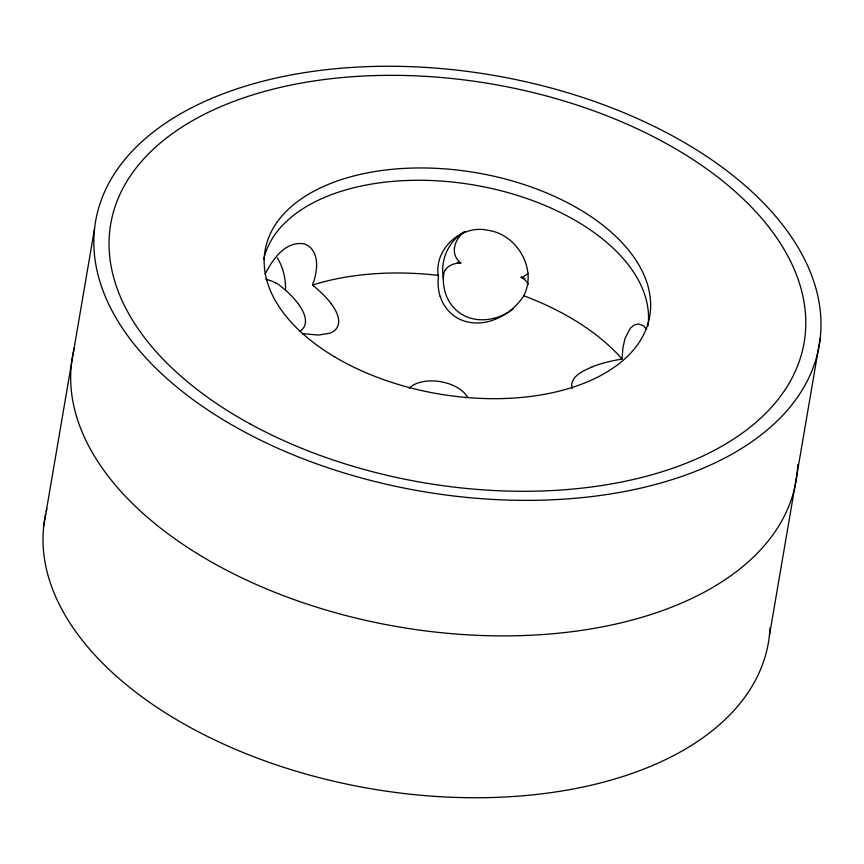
<?xml version="1.0" encoding="UTF-8"?>
<svg xmlns="http://www.w3.org/2000/svg" width="864" height="864" viewBox="0 0 864 864"><rect width="100%" height="100%" fill="white"/><g stroke="black" fill="none" stroke-linecap="round" stroke-linejoin="round"><path stroke-width="1.3" d="M620.32 359.251L622.037 358.96L622.933 347.663L625.104 338.18L630.31 328.244L634.37 324.929L638.809 324L643.194 325.631L646.736 329.173M438.318 276.48C433.642 248.843 461.646 223.841 488.689 230.429C517.741 234.77 537.937 270.508 523.184 296.773A139.46 80.19 9.7 0 1 508.799 311.796M43.762 525.776L94.586 228.398M769.414 635.602L820.238 338.224M313.697 285.93C311.008 284.386 314.68 281.07 314.55 278.748C315.857 274.093 316.667 269.266 316.602 264.416C316.742 255.982 312.736 246.078 303.826 243.799C285.088 240.937 272.365 259.708 265.043 274.288M528.368 273.38L523.411 276.718A17.442 13.586 28.5 0 1 521.143 277.344M508.691 311.742C498.01 319.756 484.337 324.464 470.923 322.564A23.242 13.36 9.7 0 1 463.763 320.857C452.498 317.153 443.664 307.584 440.219 296.33M465.253 231.692C455.36 237.384 449.852 252.601 459.011 261.317A17.442 13.975 11.3 0 0 460.868 263.012A275 158.123 9.7 0 0 457.25 262.364M512.935 309.269L510.862 310.684M508.691 312.055L509.792 311.375M507.557 312.714C498.128 318.092 486.994 320.911 476.161 319.367A23.242 13.36 9.7 0 1 468.99 317.66C457.369 313.848 448.384 303.782 445.133 292.097A133.456 76.734 9.7 0 1 443.318 278.089M592.261 366.854C583.697 370.634 570.413 376.013 571.741 387.418A23.242 13.36 9.7 0 0 572.098 388.498M302.432 333.612L318.265 335.07L329.519 333.299A23.242 13.36 9.7 0 0 334.433 330.664C343.202 323.244 336.636 310.781 330.988 303.556M312.487 284.936L312.563 284.99A214.585 123.39 9.7 0 1 438.437 275.378M298.598 304.258A132.095 75.956 9.7 0 0 285.487 290.066L278.78 284.688A31.644 18.198 9.7 0 0 276.08 283.079M298.523 304.279C303.869 311.332 309.668 323.374 301.223 330.383A23.242 13.36 9.7 0 1 300.164 331.139M277.182 257.785A45.835 32.497 -89.5 0 1 285.53 290.045M265.766 279.266A23.08 13.273 9.7 0 1 275.972 283.144M521.348 277.279A23.08 13.273 9.7 0 1 528.304 284.213M521.165 277.387A275 158.123 9.7 0 1 524.869 278.554M445.23 270.313A23.08 13.273 9.7 0 1 460.836 262.807M464.044 231.908A45.835 45.446 58.5 0 0 443.275 278.089L443.999 272.614A32.227 18.533 9.7 0 1 445.057 270.259M523.854 295.801A214.585 123.39 9.7 0 1 622.037 358.96M313.6 285.973A139.46 80.19 9.7 0 1 331.106 303.534M440.068 296.33A137.786 79.229 9.7 0 1 438.469 276.502M592.164 366.779A137.786 79.229 9.7 0 1 620.384 359.338M409.244 388.174A32.044 18.425 9.7 0 1 440.046 381.596A32.044 18.425 9.7 0 1 467.705 397.559M797.753 464.508A367.092 211.075 9.7 0 1 403.931 627.772A367.092 211.075 9.7 0 1 74.531 347.08M263.639 259.524A195.102 112.18 9.7 0 1 474.757 185.144A195.102 112.18 9.7 0 1 648.011 325.868M770.029 627.836A367.092 211.075 9.7 0 1 379.501 790.139A367.092 211.075 9.7 0 1 45.662 514.026M46.246 511.445A367.092 211.075 9.7 0 1 46.883 508.874M249.998 423.857A351.724 202.241 9.7 0 0 803.52 345.794A351.724 202.241 9.7 0 0 318.73 80.276A351.724 202.241 9.7 0 0 249.998 423.857M335.124 357.156A195.102 112.18 9.7 0 0 648.14 323.147A195.102 112.18 9.7 0 0 388.984 169.636A195.102 112.18 9.7 0 0 335.124 357.156M226.368 421.675A367.092 211.075 9.7 0 0 816.059 358.96A367.092 211.075 9.7 0 0 329.821 69.293A367.092 211.075 9.7 0 0 226.368 421.675"/></g></svg>
